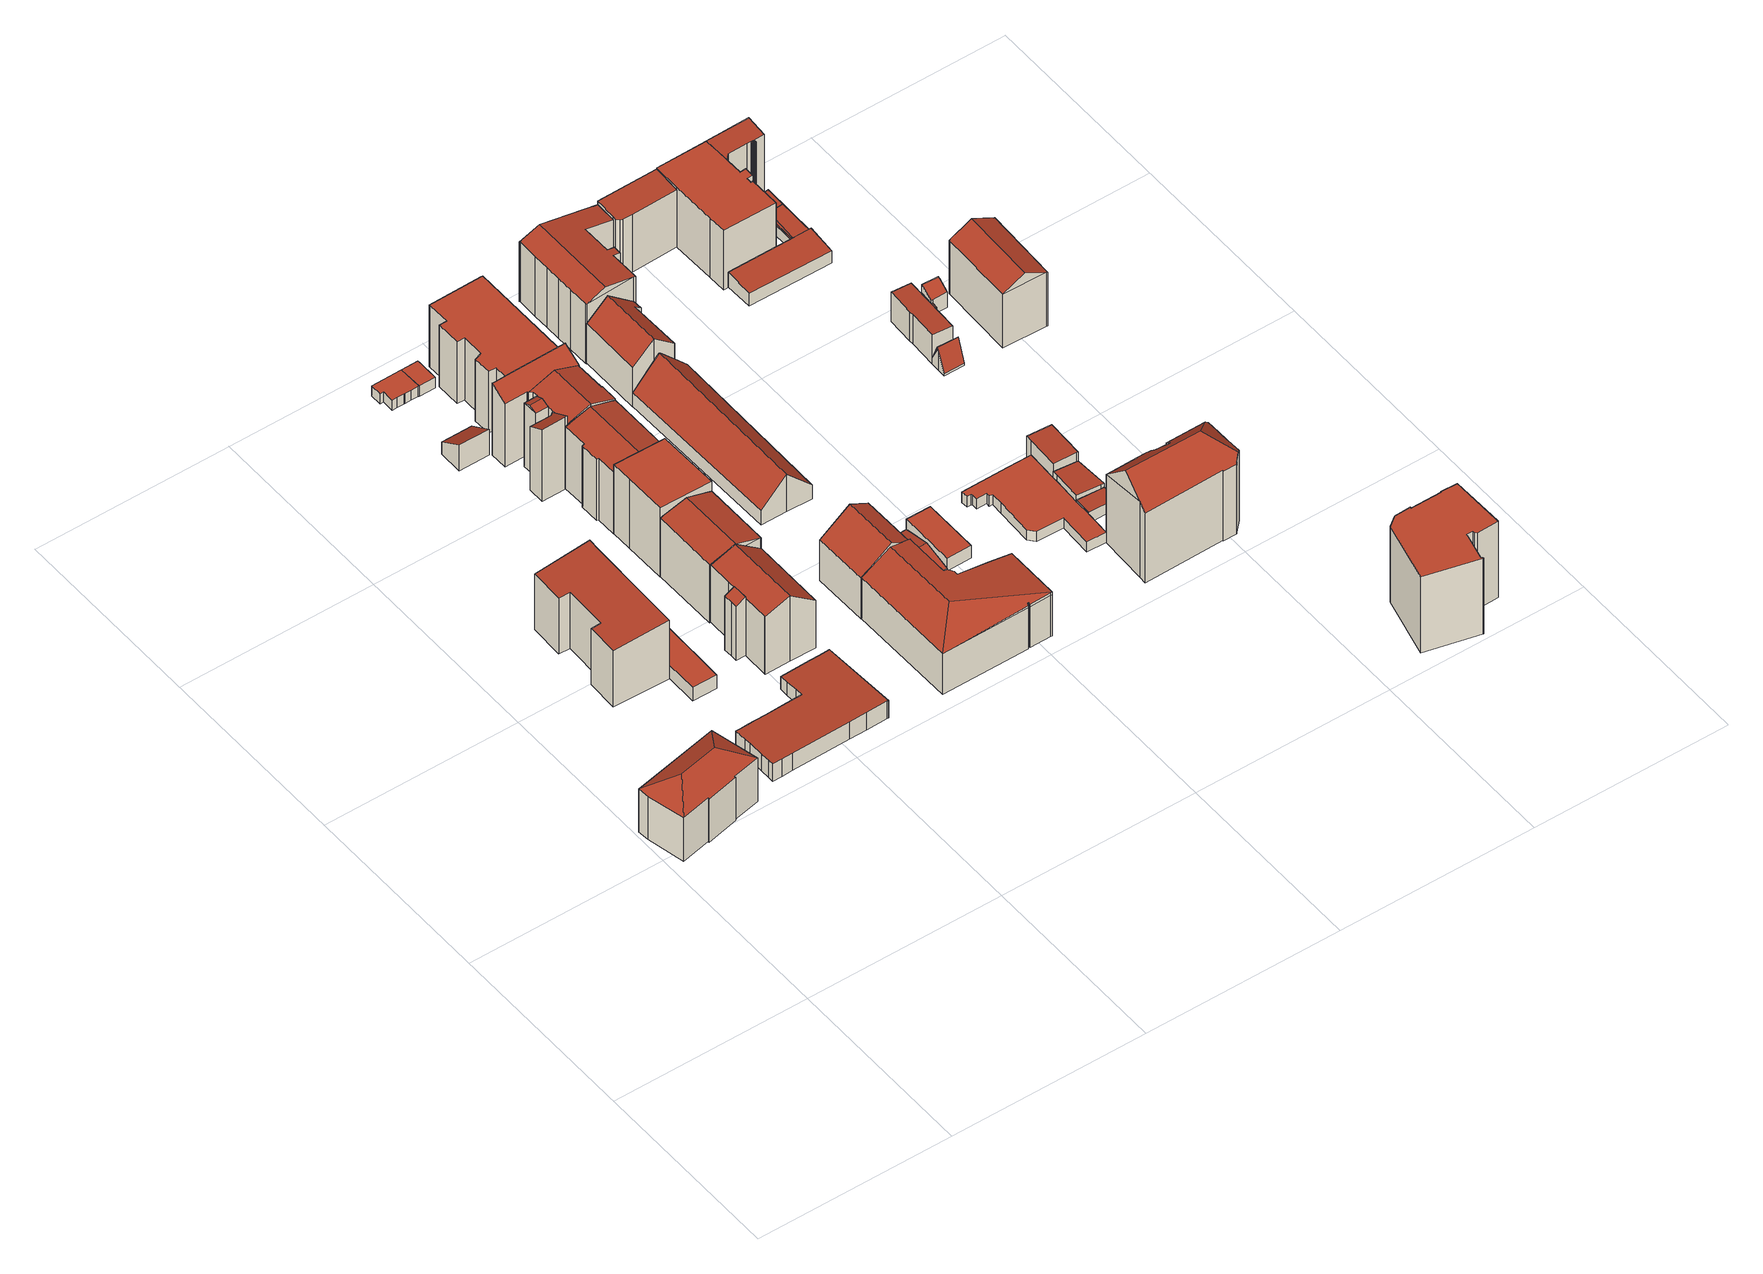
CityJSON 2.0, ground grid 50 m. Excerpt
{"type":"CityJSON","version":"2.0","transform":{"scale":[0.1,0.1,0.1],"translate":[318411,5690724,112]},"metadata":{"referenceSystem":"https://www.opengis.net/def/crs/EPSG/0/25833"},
"CityObjects":{
"building1":{"type":"Building","attributes":{"Dachtyp_tdc":"tdcHipRoof","Gemeindeschluessel":14713000,"Dachneigung":30.57,"QualitaetDacherkennung":66,"Geometrietyp2DReferenz":"3000","function":"31001_9998","roofType":"3200","measuredHeight":16.48},"geometry":[{"type":"MultiSurface","lod":"2","boundaries":[[[0,1,2,3]],[[1,4,5,2]],[[4,6,7,5]],[[6,8,9,7]],[[8,10,11,9]],[[10,12,13,11]],[[12,14,15,13]],[[14,16,17,15]],[[16,0,3,17]],[[12,10,18]],[[8,6,4,19]],[[10,8,19,18]],[[4,1,0,16,14,12,18,19]],[[3,2,5,7,9,11,13,15,17]]],"semantics":{"surfaces":[{"type":"WallSurface"},{"type":"RoofSurface"},{"type":"GroundSurface"}],"values":[0,0,0,0,0,0,0,0,0,1,1,1,1,2]}}]},
"building2":{"type":"Building","attributes":{"Dachtyp_tdc":"tdcPolyFlatRoof","Gemeindeschluessel":14713000,"Dachneigung":3.86,"QualitaetDacherkennung":87,"Geometrietyp2DReferenz":"3000","function":"31001_9998","roofType":"2100","measuredHeight":17.3},"geometry":[{"type":"MultiSurface","lod":"2","boundaries":[[[20,21,22,23]],[[21,24,25,22]],[[24,26,27,25]],[[26,28,29,27]],[[28,30,31,29]],[[30,32,33,31]],[[32,34,35,33]],[[34,36,37,35]],[[36,38,39,37]],[[38,20,23,39]],[[38,36,34,32,30,28,26,24,21,20]],[[23,22,25,27,29,31,33,35,37,39]]],"semantics":{"surfaces":[{"type":"WallSurface"},{"type":"RoofSurface"},{"type":"GroundSurface"}],"values":[0,0,0,0,0,0,0,0,0,0,1,2]}}]},
"building3":{"type":"Building","attributes":{"Dachtyp_tdc":"tdcPolyFlatRoof","Gemeindeschluessel":14713000,"Dachneigung":0,"QualitaetDacherkennung":87,"Geometrietyp2DReferenz":"3000","function":"31001_9998","roofType":"1000","measuredHeight":3.88},"geometry":[{"type":"MultiSurface","lod":"2","boundaries":[[[40,41,42,43]],[[41,44,45,42]],[[44,46,47,45]],[[46,48,49,47]],[[48,40,43,49]],[[48,46,44,41,40]],[[43,42,45,47,49]]],"semantics":{"surfaces":[{"type":"WallSurface"},{"type":"RoofSurface"},{"type":"GroundSurface"}],"values":[0,0,0,0,0,1,2]}}]},
"building4":{"type":"Building","attributes":{"Dachtyp_tdc":"tdcPolyFlatRoof","Gemeindeschluessel":14713000,"Dachneigung":3.91,"QualitaetDacherkennung":85,"Geometrietyp2DReferenz":"3000","function":"31001_9998","roofType":"2100","measuredHeight":5.05},"geometry":[{"type":"MultiSurface","lod":"2","boundaries":[[[50,51,52,53]],[[51,54,55,52]],[[54,56,57,55]],[[56,58,59,57]],[[58,60,61,59]],[[60,62,63,61]],[[62,64,65,63]],[[64,66,67,65]],[[66,68,69,67]],[[68,70,71,69]],[[70,72,73,71]],[[72,74,75,73]],[[74,76,77,75]],[[76,78,79,77]],[[78,80,81,79]],[[80,82,83,81]],[[82,84,85,83]],[[84,86,87,85]],[[86,88,89,87]],[[88,90,91,89]],[[90,92,93,91]],[[92,94,95,93]],[[94,96,97,95]],[[96,98,99,97]],[[98,50,53,99]],[[98,96,94,92,90,88,86,84,82,80,78,76,74,72,70,68,66,64,62,60,58,56,54,51,50]],[[53,52,55,57,59,61,63,65,67,69,71,73,75,77,79,81,83,85,87,89,91,93,95,97,99]]],"semantics":{"surfaces":[{"type":"WallSurface"},{"type":"RoofSurface"},{"type":"GroundSurface"}],"values":[0,0,0,0,0,0,0,0,0,0,0,0,0,0,0,0,0,0,0,0,0,0,0,0,0,1,2]}}]},
"building5":{"type":"Building","attributes":{"Dachtyp_tdc":"tdcPolyFlatRoof","Gemeindeschluessel":14713000,"Dachneigung":0,"QualitaetDacherkennung":73,"Geometrietyp2DReferenz":"3000","function":"31001_9998","roofType":"1000","measuredHeight":4.08},"geometry":[{"type":"MultiSurface","lod":"2","boundaries":[[[100,46,101,102]],[[46,44,103,101]],[[44,104,105,103]],[[104,100,102,105]],[[104,44,46,100]],[[102,101,103,105]]],"semantics":{"surfaces":[{"type":"WallSurface"},{"type":"RoofSurface"},{"type":"GroundSurface"}],"values":[0,0,0,0,1,2]}}]},
"building6":{"type":"Building","attributes":{"Gemeindeschluessel":14713000,"Geometrietyp2DReferenz":"3000","function":"31001_9998","roofType":"9999"},"children":["building6-1","building6-2"]},
"building6-1":{"type":"BuildingPart","attributes":{"Dachtyp_tdc":"tdcPolyFlatRoof","Dachneigung":29.24,"QualitaetDacherkennung":42,"Geometrietyp2DReferenz":"3000","roofType":"2100","measuredHeight":17.16},"parents":["building6"],"geometry":[{"type":"MultiSurface","lod":"2","boundaries":[[[106,107,108,109,110]],[[107,111,112,108]],[[111,113,114,112]],[[113,115,116,117,114]],[[113,111,107,106,115]],[[117,109,108,112,114]],[[106,110,116,115]],[[110,109,117,116]]],"semantics":{"surfaces":[{"type":"WallSurface"},{"type":"RoofSurface"},{"type":"GroundSurface"},{"type":"ClosureSurface"}],"values":[0,0,0,0,1,2,0,3]}}]},
"building6-2":{"type":"BuildingPart","attributes":{"Dachtyp_tdc":"tdcGableRoof","Dachneigung":38.29,"QualitaetDacherkennung":56,"Geometrietyp2DReferenz":"3000","roofType":"3100","measuredHeight":19.12},"parents":["building6"],"geometry":[{"type":"MultiSurface","lod":"2","boundaries":[[[116,118,119,117]],[[118,120,121,119]],[[120,122,123,121]],[[122,124,125,123]],[[124,126,127,125]],[[126,128,129,127]],[[128,130,131,129]],[[130,132,133,131]],[[132,134,135,133]],[[134,136,137,135]],[[136,110,109,137]],[[132,130,128,126,124]],[[124,122,120,118,116,110,136,134,132]],[[109,117,119,121,123,125,127,129,131,133,135,137]],[[116,117,109,110]]],"semantics":{"surfaces":[{"type":"WallSurface"},{"type":"RoofSurface"},{"type":"GroundSurface"},{"type":"ClosureSurface"}],"values":[0,0,0,0,0,0,0,0,0,0,0,1,1,2,3]}}]},
"building7":{"type":"Building","attributes":{"Dachtyp_tdc":"tdcFreeFormRoof","Gemeindeschluessel":14713000,"Dachneigung":16.28,"QualitaetDacherkennung":83,"Geometrietyp2DReferenz":"3000","function":"31001_9998","roofType":"5000","measuredHeight":19.11},"geometry":[{"type":"MultiSurface","lod":"2","boundaries":[[[138,139,140,141]],[[139,142,143,140]],[[142,144,145,143]],[[144,146,147,145]],[[146,148,149,147]],[[148,150,151,149]],[[150,138,141,151]],[[144,142,139,152,153]],[[146,153,152,138,150,148]],[[139,138,152]],[[146,144,153]],[[141,140,143,145,147,149,151]]],"semantics":{"surfaces":[{"type":"WallSurface"},{"type":"RoofSurface"},{"type":"GroundSurface"}],"values":[0,0,0,0,0,0,0,1,1,0,0,2]}}]},
"building8":{"type":"Building","attributes":{"Dachtyp_tdc":"tdcPolyFlatRoof","Gemeindeschluessel":14713000,"Dachneigung":33.42,"QualitaetDacherkennung":50,"Geometrietyp2DReferenz":"3000","function":"31001_9998","roofType":"2100","measuredHeight":7.62},"geometry":[{"type":"MultiSurface","lod":"2","boundaries":[[[154,155,156,157]],[[155,158,159,156]],[[158,160,161,159]],[[160,154,157,161]],[[160,158,155,154]],[[157,156,159,161]]],"semantics":{"surfaces":[{"type":"WallSurface"},{"type":"RoofSurface"},{"type":"GroundSurface"}],"values":[0,0,0,0,1,2]}}]},
"building9":{"type":"Building","attributes":{"Dachtyp_tdc":"tdcPolyFlatRoof","Gemeindeschluessel":14713000,"Dachneigung":0,"QualitaetDacherkennung":60,"Geometrietyp2DReferenz":"3000","function":"31001_9998","roofType":"1000","measuredHeight":20.15},"geometry":[{"type":"MultiSurface","lod":"2","boundaries":[[[162,163,164,165]],[[163,166,167,164]],[[166,168,169,167]],[[168,170,171,169]],[[170,162,165,171]],[[170,168,166,163,162]],[[165,164,167,169,171]]],"semantics":{"surfaces":[{"type":"WallSurface"},{"type":"RoofSurface"},{"type":"GroundSurface"}],"values":[0,0,0,0,0,1,2]}}]},
"building10":{"type":"Building","attributes":{"Gemeindeschluessel":14713000,"Dachorientierung":0,"MittlereTraufHoehe":116.24,"ObjektHoehe":2.95,"BodenHoehe":113.28,"Geometrietyp2DReferenz":"3000","BezugspunktDach":"2000","AbsoluteHoehe":116.24,"Dachflaeche":43.13,"function":"31001_9998","measuredHeight":2.95,"storeysAboveGround":1},"geometry":[{"type":"MultiSurface","lod":"2","boundaries":[[[172,173,174,175,176,177,178,179,180,181,182]],[[178,177,183,184]],[[177,176,185,183]],[[176,175,186,185]],[[175,174,187,186]],[[174,173,188,187]],[[173,172,189,188]],[[172,182,190,189]],[[182,181,191,190]],[[181,180,192,191]],[[180,179,193,192]],[[179,178,184,193]],[[190,191,192,193,184,183,185,186,187,188,189]]],"semantics":{"surfaces":[{"type":"RoofSurface"},{"type":"WallSurface"},{"type":"GroundSurface"}],"values":[0,1,1,1,1,1,1,1,1,1,1,1,2]}}]},
"building11":{"type":"Building","attributes":{"Dachtyp_tdc":"tdcFreeFormRoof","Gemeindeschluessel":14713000,"Dachneigung":16.71,"QualitaetDacherkennung":84,"Geometrietyp2DReferenz":"3000","function":"31001_9998","roofType":"5000","measuredHeight":20},"geometry":[{"type":"MultiSurface","lod":"2","boundaries":[[[194,195,196,197]],[[195,198,199,196]],[[198,200,201,199]],[[200,202,203,201]],[[202,204,205,203]],[[204,206,207,205]],[[206,208,209,207]],[[208,194,197,209]],[[210,202,200,211]],[[195,194,208,206,204,210,211,198]],[[200,198,211]],[[204,202,210]],[[197,196,199,201,203,205,207,209]]],"semantics":{"surfaces":[{"type":"WallSurface"},{"type":"RoofSurface"},{"type":"GroundSurface"}],"values":[0,0,0,0,0,0,0,0,1,1,0,0,2]}}]},
"building12":{"type":"Building","attributes":{"Gemeindeschluessel":14713000,"Geometrietyp2DReferenz":"3000","function":"31001_9998","roofType":"9999"},"children":["building12-1","building12-2","building12-3","building12-4"]},
"building12-1":{"type":"BuildingPart","attributes":{"Dachtyp_tdc":"tdcPolyFlatRoof","Dachneigung":30.08,"QualitaetDacherkennung":52,"Geometrietyp2DReferenz":"3000","roofType":"2100","measuredHeight":21.07},"parents":["building12"],"geometry":[{"type":"MultiSurface","lod":"2","boundaries":[[[212,213,214,215]],[[216,217,218,219,220]],[[217,221,222,218]],[[221,223,224,222]],[[223,225,226,224]],[[225,227,228,226]],[[227,229,230,228]],[[229,212,215,230]],[[229,227,225,223,221,217,216,231,232,213,212]],[[215,214,233,219,218,222,224,226,228,230]],[[220,231,216]],[[219,233,232,231,220]],[[233,214,213,232]]],"semantics":{"surfaces":[{"type":"WallSurface"},{"type":"RoofSurface"},{"type":"GroundSurface"},{"type":"ClosureSurface"}],"values":[0,0,0,0,0,0,0,0,1,2,0,3,3]}}]},
"building12-2":{"type":"BuildingPart","attributes":{"Dachtyp_tdc":"tdcPolyFlatRoof","Dachneigung":30.74,"QualitaetDacherkennung":83,"Geometrietyp2DReferenz":"3000","roofType":"2100","measuredHeight":21.11},"parents":["building12"],"geometry":[{"type":"MultiSurface","lod":"2","boundaries":[[[234,235,236]],[[234,237,238,235]],[[237,239,240,238]],[[239,241,242,240]],[[241,243,244,242]],[[245,246,243,241,239,237,234]],[[235,238,240,242,244,247]],[[248,246,245]],[[247,244,243,246,248]],[[236,248,245,234]],[[236,235,247,248]]],"semantics":{"surfaces":[{"type":"WallSurface"},{"type":"RoofSurface"},{"type":"GroundSurface"},{"type":"ClosureSurface"}],"values":[0,0,0,0,0,1,2,0,3,0,3]}}]},
"building12-3":{"type":"BuildingPart","attributes":{"Dachtyp_tdc":"tdcGableRoof","Dachneigung":20.6,"QualitaetDacherkennung":91,"Geometrietyp2DReferenz":"3000","roofType":"3100","measuredHeight":19.22},"parents":["building12"],"geometry":[{"type":"MultiSurface","lod":"2","boundaries":[[[249,250,251,252]],[[250,253,254,251]],[[253,255,256,254]],[[253,250,257]],[[249,255,258]],[[250,249,258,257]],[[255,253,257,258]],[[252,251,254,256]],[[249,252,256,255]]],"semantics":{"surfaces":[{"type":"WallSurface"},{"type":"RoofSurface"},{"type":"GroundSurface"},{"type":"ClosureSurface"}],"values":[0,0,0,0,0,1,1,2,3]}}]},
"building12-4":{"type":"BuildingPart","attributes":{"Dachtyp_tdc":"tdcGableRoof","Dachneigung":20.61,"QualitaetDacherkennung":89,"Geometrietyp2DReferenz":"3000","roofType":"3100","measuredHeight":20.84},"parents":["building12"],"geometry":[{"type":"MultiSurface","lod":"2","boundaries":[[[259,260,261,244,243]],[[260,262,249,252,261]],[[263,264,265,256,255]],[[264,266,267,265]],[[266,220,219,267]],[[268,269,270,214,213]],[[269,271,272,270]],[[271,273,274,272]],[[273,275,276,274]],[[275,273,271,269,268,277]],[[277,231,220,266,264,263,262,260,259,246,248,278,236,278,248,275]],[[279,247,244,261,252,256,265,267,219,233,214,270,272,274,276,247,279,235]],[[247,279,278,248]],[[279,235,236,278]],[[243,246,259]],[[244,247,248,246,243]],[[255,249,262,263]],[[255,256,252,249]],[[232,231,277]],[[233,219,220,231,232]],[[268,213,232,277]],[[233,232,213,214]],[[248,247,276,275]]],"semantics":{"surfaces":[{"type":"WallSurface"},{"type":"RoofSurface"},{"type":"GroundSurface"},{"type":"ClosureSurface"}],"values":[0,0,0,0,0,0,0,0,0,1,1,2,3,3,0,3,0,3,0,3,0,3,0]}}]},
"building13":{"type":"Building","attributes":{"Gemeindeschluessel":14713000,"Dachorientierung":0,"MittlereTraufHoehe":116.24,"ObjektHoehe":3.05,"BodenHoehe":113.19,"Geometrietyp2DReferenz":"3000","BezugspunktDach":"2000","AbsoluteHoehe":116.24,"Dachflaeche":25.25,"function":"31001_9998","measuredHeight":3.05,"storeysAboveGround":1},"geometry":[{"type":"MultiSurface","lod":"2","boundaries":[[[280,281,282,179,178]],[[178,179,283,284]],[[179,282,285,283]],[[282,281,286,285]],[[280,178,284,287]],[[281,280,287,286]],[[284,283,285,286,287]]],"semantics":{"surfaces":[{"type":"RoofSurface"},{"type":"WallSurface"},{"type":"GroundSurface"}],"values":[0,1,1,1,1,1,2]}}]},
"building14":{"type":"Building","attributes":{"Dachtyp_tdc":"tdcGableRoof","Gemeindeschluessel":14713000,"Dachneigung":37,"QualitaetDacherkennung":68,"Geometrietyp2DReferenz":"3000","function":"31001_9998","roofType":"3100","measuredHeight":17.72},"geometry":[{"type":"MultiSurface","lod":"2","boundaries":[[[288,289,290,291]],[[289,292,293,290]],[[292,294,295,293]],[[294,288,291,295]],[[292,289,296]],[[288,294,297]],[[289,288,297,296]],[[294,292,296,297]],[[291,290,293,295]]],"semantics":{"surfaces":[{"type":"WallSurface"},{"type":"RoofSurface"},{"type":"GroundSurface"}],"values":[0,0,0,0,0,0,1,1,2]}}]},
"building15":{"type":"Building","attributes":{"Dachtyp_tdc":"tdcPolyFlatRoof","Gemeindeschluessel":14713000,"Dachneigung":0,"QualitaetDacherkennung":54,"Geometrietyp2DReferenz":"3000","function":"31001_9998","roofType":"1000","measuredHeight":18.17},"geometry":[{"type":"MultiSurface","lod":"2","boundaries":[[[298,299,300,301]],[[299,302,303,300]],[[302,304,305,303]],[[304,306,307,305]],[[306,308,309,307]],[[308,310,311,309]],[[310,312,313,311]],[[312,314,315,313]],[[314,316,317,315]],[[316,318,319,317]],[[318,320,321,319]],[[320,322,323,321]],[[322,324,325,323]],[[324,298,301,325]],[[324,322,320,318,316,314,312,310,308,306,304,302,299,298]],[[301,300,303,305,307,309,311,313,315,317,319,321,323,325]]],"semantics":{"surfaces":[{"type":"WallSurface"},{"type":"RoofSurface"},{"type":"GroundSurface"}],"values":[0,0,0,0,0,0,0,0,0,0,0,0,0,0,1,2]}}]},
"building16":{"type":"Building","attributes":{"Dachtyp_tdc":"tdcFreeFormRoof","Gemeindeschluessel":14713000,"Dachneigung":10.06,"QualitaetDacherkennung":38,"Geometrietyp2DReferenz":"3000","function":"31001_9998","roofType":"5000","measuredHeight":16.58},"geometry":[{"type":"MultiSurface","lod":"2","boundaries":[[[326,327,328,329]],[[327,330,331,328]],[[330,332,333,331]],[[332,334,335,333]],[[334,336,337,335]],[[336,338,339,337]],[[338,340,341,339]],[[340,342,343,341]],[[342,344,345,343]],[[344,346,347,345]],[[346,348,349,347]],[[348,350,351,349]],[[352,353,354,355,356,357,344,358,359]],[[360,361,362,363,364,365,366,367,368,369,370,357,356]],[[370,346,344,357]],[[327,360,356,330]],[[330,356,355,332]],[[348,369,368,350]],[[346,370,369,348]],[[350,368,367,371]],[[371,367,366,372]],[[372,366,365,373]],[[373,365,364,374]],[[374,364,363,375]],[[375,363,362,376]],[[376,362,361,326]],[[326,361,360,327]],[[338,352,359,340]],[[340,359,358,342]],[[342,358,344]],[[332,355,354,334]],[[334,354,353,336]],[[336,353,352,338]],[[351,377,378,379,380,381,382,329,328,331,333,335,337,339,341,343,345,347,349]],[[350,371,377,351]],[[371,372,378,377]],[[372,373,379,378]],[[373,374,380,379]],[[374,375,381,380]],[[375,376,382,381]],[[376,326,329,382]]],"semantics":{"surfaces":[{"type":"WallSurface"},{"type":"RoofSurface"},{"type":"GroundSurface"}],"values":[0,0,0,0,0,0,0,0,0,0,0,0,1,1,1,0,0,0,0,0,0,0,0,0,0,0,0,0,0,0,0,0,0,2,0,0,0,0,0,0,0]}}]},
"building17":{"type":"Building","attributes":{"Gemeindeschluessel":14713000,"Dachneigung":75.95,"Dachorientierung":89.33,"MittlereTraufHoehe":115.08,"QualitaetDacherkennung":14,"ObjektHoehe":2.77,"BodenHoehe":113.82,"Geometrietyp2DReferenz":"3000","AbsoluteHoehe":116.59,"Dachflaeche":146.73,"function":"31001_9998","roofType":"5000","measuredHeight":2.77,"storeysAboveGround":1},"geometry":[{"type":"MultiSurface","lod":"2","boundaries":[[[383,384,385,386]],[[384,387,388,385]],[[387,389,390,388]],[[389,391,392,390]],[[391,393,394,392]],[[393,395,349,394]],[[395,383,386,349]],[[396,391,389,387,384]],[[396,384,383,395]],[[396,395,393,391]],[[386,385,388,390,392,394,349]]],"semantics":{"surfaces":[{"type":"WallSurface"},{"type":"RoofSurface"},{"type":"GroundSurface"}],"values":[0,0,0,0,0,0,0,1,1,1,2]}}]},
"building18":{"type":"Building","attributes":{"Dachtyp_tdc":"tdcFreeFormRoof","Gemeindeschluessel":14713000,"Dachneigung":47.11,"QualitaetDacherkennung":4,"Geometrietyp2DReferenz":"3000","function":"31001_9998","roofType":"5000","measuredHeight":11.48},"geometry":[{"type":"MultiSurface","lod":"2","boundaries":[[[397,398,399,400]],[[398,401,402,399]],[[401,403,404,402]],[[403,405,406,404]],[[405,407,408,406]],[[407,409,410,408]],[[409,397,400,410]],[[405,403,401,398]],[[398,397,409,407,405]],[[400,399,402,404,406,408,410]]],"semantics":{"surfaces":[{"type":"WallSurface"},{"type":"RoofSurface"},{"type":"GroundSurface"}],"values":[0,0,0,0,0,0,0,1,1,2]}}]},
"building19":{"type":"Building","attributes":{"Dachtyp_tdc":"tdcPolyFlatRoof","Gemeindeschluessel":14713000,"Dachneigung":0,"QualitaetDacherkennung":87,"Geometrietyp2DReferenz":"3000","function":"31001_9998","roofType":"1000","measuredHeight":3.7},"geometry":[{"type":"MultiSurface","lod":"2","boundaries":[[[411,412,413,414]],[[412,415,416,413]],[[415,417,418,416]],[[417,411,414,418]],[[417,415,412,411]],[[414,413,416,418]]],"semantics":{"surfaces":[{"type":"WallSurface"},{"type":"RoofSurface"},{"type":"GroundSurface"}],"values":[0,0,0,0,1,2]}}]},
"building20":{"type":"Building","attributes":{"Dachtyp_tdc":"tdcGableRoof","Gemeindeschluessel":14713000,"Dachneigung":42.62,"QualitaetDacherkennung":55,"Geometrietyp2DReferenz":"3000","function":"31001_9998","roofType":"3100","measuredHeight":16.63},"geometry":[{"type":"MultiSurface","lod":"2","boundaries":[[[419,420,421,422]],[[420,423,424,421]],[[423,425,426,424]],[[425,427,428,426]],[[427,429,430,428]],[[429,431,432,430]],[[431,433,434,432]],[[433,435,436,434]],[[435,419,422,436]],[[431,429,427,425,423,420,419]],[[419,435,433,431]],[[422,421,424,426,428,430,432,434,436]]],"semantics":{"surfaces":[{"type":"WallSurface"},{"type":"RoofSurface"},{"type":"GroundSurface"}],"values":[0,0,0,0,0,0,0,0,0,1,1,2]}}]},
"building21":{"type":"Building","attributes":{"Dachtyp_tdc":"tdcFreeFormRoof","Gemeindeschluessel":14713000,"Dachneigung":11.93,"QualitaetDacherkennung":32,"Geometrietyp2DReferenz":"3000","function":"31001_9998","roofType":"5000","measuredHeight":19.48},"geometry":[{"type":"MultiSurface","lod":"2","boundaries":[[[437,438,439,440]],[[438,441,442,439]],[[441,443,444,442]],[[443,445,446,444]],[[445,447,448,446]],[[447,449,450,448]],[[449,451,452,450]],[[451,453,454,452]],[[453,455,456,454]],[[455,457,458,456]],[[457,459,460,458]],[[459,461,462,460]],[[461,463,464,462]],[[463,465,466,464]],[[465,467,468,466]],[[467,469,470,468]],[[469,437,440,470]],[[457,455,453,471,472,469,467,465,463,461,459]],[[445,443,441,438,437,472,471,451,449,447]],[[437,469,472]],[[453,451,471]],[[440,439,442,444,446,448,450,452,454,456,458,460,462,464,466,468,470]]],"semantics":{"surfaces":[{"type":"WallSurface"},{"type":"RoofSurface"},{"type":"GroundSurface"}],"values":[0,0,0,0,0,0,0,0,0,0,0,0,0,0,0,0,0,1,1,0,0,2]}}]},
"building22":{"type":"Building","attributes":{"Dachtyp_tdc":"tdcPolyFlatRoof","Gemeindeschluessel":14713000,"Dachneigung":0,"QualitaetDacherkennung":0,"Geometrietyp2DReferenz":"3000","BezugspunktDach":"2000","function":"31001_9998","measuredHeight":3},"geometry":[{"type":"MultiSurface","lod":"2","boundaries":[[[473,474,475,476,477,478,479,480,481,482,483,484,485,486,487,488,489,490,491,492,493]],[[493,492,494,495]],[[492,491,496,494]],[[491,490,497,496]],[[490,489,498,497]],[[489,488,499,498]],[[488,487,500,499]],[[487,486,501,500]],[[486,485,502,501]],[[485,484,503,502]],[[484,483,504,503]],[[483,482,505,504]],[[482,481,506,505]],[[481,480,507,506]],[[480,479,508,507]],[[479,478,509,508]],[[478,477,510,509]],[[477,476,511,510]],[[476,475,512,511]],[[475,474,513,512]],[[474,473,514,513]],[[473,493,495,514]],[[495,494,496,497,498,499,500,501,502,503,504,505,506,507,508,509,510,511,512,513,514]]],"semantics":{"surfaces":[{"type":"RoofSurface"},{"type":"WallSurface"},{"type":"GroundSurface"}],"values":[0,1,1,1,1,1,1,1,1,1,1,1,1,1,1,1,1,1,1,1,1,1,2]}}]},
"building23":{"type":"Building","attributes":{"Dachtyp_tdc":"tdcPolyFlatRoof","Gemeindeschluessel":14713000,"Dachneigung":4.41,"QualitaetDacherkennung":81,"Geometrietyp2DReferenz":"3000","function":"31001_9998","roofType":"2100","measuredHeight":3.33},"geometry":[{"type":"MultiSurface","lod":"2","boundaries":[[[515,516,517,518]],[[516,519,520,517]],[[519,521,522,520]],[[521,523,524,522]],[[523,515,518,524]],[[523,521,519,516,515]],[[518,517,520,522,524]]],"semantics":{"surfaces":[{"type":"WallSurface"},{"type":"RoofSurface"},{"type":"GroundSurface"}],"values":[0,0,0,0,0,1,2]}}]},
"building24":{"type":"Building","attributes":{"Dachtyp_tdc":"tdcPolyFlatRoof","Gemeindeschluessel":14713000,"Dachneigung":5.83,"QualitaetDacherkennung":80,"Geometrietyp2DReferenz":"3000","function":"31001_9998","roofType":"2100","measuredHeight":4.62},"geometry":[{"type":"MultiSurface","lod":"2","boundaries":[[[525,526,517,520]],[[526,527,528,517]],[[527,529,530,528]],[[529,531,532,530]],[[531,533,534,532]],[[533,535,522,534]],[[535,525,520,522]],[[535,533,531,529,527,526,525]],[[520,517,528,530,532,534,522]]],"semantics":{"surfaces":[{"type":"WallSurface"},{"type":"RoofSurface"},{"type":"GroundSurface"}],"values":[0,0,0,0,0,0,0,1,2]}}]},
"building25":{"type":"Building","attributes":{"Dachtyp_tdc":"tdcFreeFormRoof","Gemeindeschluessel":14713000,"Dachneigung":43.46,"QualitaetDacherkennung":48,"Geometrietyp2DReferenz":"3000","function":"31001_9998","roofType":"5000","measuredHeight":27.11},"geometry":[{"type":"MultiSurface","lod":"2","boundaries":[[[536,537,538,539]],[[537,540,509,538]],[[540,541,542,509]],[[541,543,544,542]],[[543,545,546,544]],[[545,547,548,546]],[[547,549,550,548]],[[549,551,552,550]],[[551,553,554,552]],[[553,555,556,554]],[[555,557,558,556]],[[557,559,560,558]],[[559,561,562,560]],[[561,563,564,562]],[[563,565,566,564]],[[565,567,568,566]],[[567,569,570,568]],[[569,571,572,570]],[[571,573,574,572]],[[573,575,576,574]],[[575,577,578,576]],[[577,579,580,578]],[[579,581,582,580]],[[581,583,584,582]],[[583,585,586,584]],[[585,587,588,586]],[[587,536,539,588]],[[579,577,575,573,571,569,567,589,590,591]],[[590,589,565,563,561,559,557,555,553,551,549,547,545,543,541,540,592]],[[585,583,581,591,590,592,537,536,587]],[[540,537,592]],[[567,565,589]],[[581,579,591]],[[539,538,509,542,544,546,548,550,552,554,556,558,560,562,564,566,568,570,572,574,576,578,580,582,584,586,588]]],"semantics":{"surfaces":[{"type":"WallSurface"},{"type":"RoofSurface"},{"type":"GroundSurface"}],"values":[0,0,0,0,0,0,0,0,0,0,0,0,0,0,0,0,0,0,0,0,0,0,0,0,0,0,0,1,1,1,0,0,0,2]}}]},
"building26":{"type":"Building","attributes":{"Dachtyp_tdc":"tdcPolyFlatRoof","Gemeindeschluessel":14713000,"Dachneigung":3.18,"QualitaetDacherkennung":77,"Geometrietyp2DReferenz":"3000","function":"31001_9998","roofType":"2100","measuredHeight":17.21},"geometry":[{"type":"MultiSurface","lod":"2","boundaries":[[[593,594,595,596]],[[594,597,598,595]],[[597,599,600,598]],[[599,601,602,600]],[[601,603,604,602]],[[603,605,606,604]],[[605,607,608,606]],[[607,593,596,608]],[[607,605,603,601,599,597,594,593]],[[596,595,598,600,602,604,606,608]]],"semantics":{"surfaces":[{"type":"WallSurface"},{"type":"RoofSurface"},{"type":"GroundSurface"}],"values":[0,0,0,0,0,0,0,0,1,2]}}]},
"building27":{"type":"Building","attributes":{"Gemeindeschluessel":14713000,"Dachtyp_tdc":"tdcPolyFlatRoof","Dachneigung":2.77,"QualitaetDacherkennung":79,"Geometrietyp2DReferenz":"3000","function":"31001_9998","roofType":"2100","measuredHeight":6.9},"geometry":[{"type":"MultiSurface","lod":"2","boundaries":[[[609,610,611,530]],[[610,612,613,611]],[[612,614,615,613]],[[614,616,534,615]],[[616,617,532,534]],[[617,609,530,532]],[[617,616,614,612,610,609]],[[530,611,613,615,534,532]]],"semantics":{"surfaces":[{"type":"WallSurface"},{"type":"RoofSurface"},{"type":"GroundSurface"}],"values":[0,0,0,0,0,0,1,2]}}]},
"building28":{"type":"Building","attributes":{"Dachtyp_tdc":"tdcPolyFlatRoof","Gemeindeschluessel":14713000,"Dachneigung":0,"QualitaetDacherkennung":0,"Geometrietyp2DReferenz":"3000","BezugspunktDach":"2000","function":"31001_9998","measuredHeight":3},"geometry":[{"type":"MultiSurface","lod":"2","boundaries":[[[618,619,620,621,622,623,624,625,626,627,628]],[[628,627,629,630]],[[627,626,631,629]],[[626,625,632,631]],[[625,624,633,632]],[[624,623,634,633]],[[623,622,635,634]],[[622,621,636,635]],[[621,620,637,636]],[[620,619,638,637]],[[619,618,639,638]],[[618,628,630,639]],[[630,629,631,632,633,634,635,636,637,638,639]]],"semantics":{"surfaces":[{"type":"RoofSurface"},{"type":"WallSurface"},{"type":"GroundSurface"}],"values":[0,1,1,1,1,1,1,1,1,1,1,1,2]}}]},
"building29":{"type":"Building","attributes":{"Dachtyp_tdc":"tdcFreeFormRoof","Gemeindeschluessel":14713000,"Dachneigung":69.79,"QualitaetDacherkennung":13,"Geometrietyp2DReferenz":"3000","function":"31001_9998","roofType":"5000","measuredHeight":6.58},"geometry":[{"type":"MultiSurface","lod":"2","boundaries":[[[640,641,642,643]],[[641,644,645,642]],[[644,646,647,645]],[[646,648,649,647]],[[648,640,643,649]],[[650,644,641,651]],[[646,650,651,640,648]],[[641,640,651]],[[646,644,650]],[[643,642,645,647,649]]],"semantics":{"surfaces":[{"type":"WallSurface"},{"type":"RoofSurface"},{"type":"GroundSurface"}],"values":[0,0,0,0,0,1,1,0,0,2]}}]},
"building30":{"type":"Building","attributes":{"Gemeindeschluessel":14713000,"Dachneigung":83.63,"Dachorientierung":0,"MittlereTraufHoehe":117.2,"QualitaetDacherkennung":100,"ObjektHoehe":4.31,"BodenHoehe":113.15,"Geometrietyp2DReferenz":"3000","AbsoluteHoehe":117.46,"Dachflaeche":151.06,"function":"31001_9998","roofType":"2100","measuredHeight":4.31,"storeysAboveGround":1},"children":["building30-1","building30-2"],"geometry":[{"type":"MultiSurface","lod":"2","boundaries":[[[652,653,654,655]],[[653,656,657,654]],[[656,658,659,660,657]],[[661,662,663,664,665]],[[662,652,655,663]],[[662,661,658,656,653,652]],[[655,654,657,660,664,663]],[[665,659,658,661]],[[665,664,660,659]]],"semantics":{"surfaces":[{"type":"WallSurface"},{"type":"RoofSurface"},{"type":"GroundSurface"},{"type":"ClosureSurface"}],"values":[0,0,0,0,0,1,2,0,3]}}]},
"building30-1":{"type":"BuildingPart","attributes":{"Dachneigung":83.44,"Dachorientierung":0,"MittlereTraufHoehe":116.33,"QualitaetDacherkennung":78,"BodenHoehe":113.15,"ObjektTeilHoehe":3.48,"Geometrietyp2DReferenz":"3000","AbsoluteHoehe":116.62,"Dachflaeche":63.75,"roofType":"2100","measuredHeight":3.48,"storeysAboveGround":1},"parents":["building30"],"geometry":[{"type":"MultiSurface","lod":"2","boundaries":[[[666,667,668,669,670]],[[667,665,664,668]],[[659,671,672,673,660]],[[659,665,667,666,671]],[[673,669,668,664,660]],[[670,672,671,666]],[[670,669,673,672]],[[659,660,664,665]]],"semantics":{"surfaces":[{"type":"WallSurface"},{"type":"RoofSurface"},{"type":"GroundSurface"},{"type":"ClosureSurface"}],"values":[0,0,0,1,2,0,3,3]}}]},
"building30-2":{"type":"BuildingPart","attributes":{"Dachneigung":90,"Dachorientierung":0,"MittlereTraufHoehe":115.83,"QualitaetDacherkennung":100,"BodenHoehe":113.15,"ObjektTeilHoehe":2.68,"Geometrietyp2DReferenz":"3000","AbsoluteHoehe":115.83,"Dachflaeche":25.14,"roofType":"1000","measuredHeight":2.68,"storeysAboveGround":1},"parents":["building30"],"geometry":[{"type":"MultiSurface","lod":"2","boundaries":[[[674,675,676,677]],[[675,678,679,676]],[[678,670,669,679]],[[672,680,681,673]],[[680,674,677,681]],[[680,672,670,678,675,674]],[[677,676,679,669,673,681]],[[673,669,670,672]]],"semantics":{"surfaces":[{"type":"WallSurface"},{"type":"RoofSurface"},{"type":"GroundSurface"},{"type":"ClosureSurface"}],"values":[0,0,0,0,0,1,2,3]}}]},
"building31":{"type":"Building","attributes":{"Dachtyp_tdc":"tdcPolyFlatRoof","Gemeindeschluessel":14713000,"Dachneigung":4.01,"QualitaetDacherkennung":61,"Geometrietyp2DReferenz":"3000","function":"31001_9998","roofType":"2100","measuredHeight":8.64},"geometry":[{"type":"MultiSurface","lod":"2","boundaries":[[[682,683,684,685]],[[683,686,687,684]],[[686,688,689,687]],[[688,690,691,689]],[[690,692,693,691]],[[692,694,695,693]],[[694,682,685,695]],[[694,692,690,688,686,683,682]],[[685,684,687,689,691,693,695]]],"semantics":{"surfaces":[{"type":"WallSurface"},{"type":"RoofSurface"},{"type":"GroundSurface"}],"values":[0,0,0,0,0,0,0,1,2]}}]},
"building32":{"type":"Building","attributes":{"Dachtyp_tdc":"tdcPolyFlatRoof","Gemeindeschluessel":14713000,"Dachneigung":0,"QualitaetDacherkennung":46,"Geometrietyp2DReferenz":"3000","function":"31001_9998","roofType":"1000","measuredHeight":22.34},"geometry":[{"type":"MultiSurface","lod":"2","boundaries":[[[696,697,698,699]],[[697,700,701,698]],[[700,702,703,701]],[[702,704,705,703]],[[704,706,707,705]],[[706,708,709,707]],[[708,710,711,709]],[[710,712,713,711]],[[712,714,715,713]],[[714,716,717,715]],[[716,718,719,717]],[[718,720,721,719]],[[720,722,723,721]],[[722,724,725,723]],[[724,726,727,725]],[[726,728,729,727]],[[728,730,731,729]],[[730,696,699,731]],[[730,728,726,724,722,720,718,716,714,712,710,708,706,704,702,700,697,696]],[[699,698,701,703,705,707,709,711,713,715,717,719,721,723,725,727,729,731]]],"semantics":{"surfaces":[{"type":"WallSurface"},{"type":"RoofSurface"},{"type":"GroundSurface"}],"values":[0,0,0,0,0,0,0,0,0,0,0,0,0,0,0,0,0,0,1,2]}}]},
"building33":{"type":"Building","attributes":{"Gemeindeschluessel":14713000,"Geometrietyp2DReferenz":"3000","function":"31001_9998","roofType":"9999"},"children":["building33-1","building33-2"]},
"building33-1":{"type":"BuildingPart","attributes":{"Dachtyp_tdc":"tdcPolyFlatRoof","Dachneigung":0,"QualitaetDacherkennung":89,"Geometrietyp2DReferenz":"3000","roofType":"1000","measuredHeight":17.38},"parents":["building33"],"geometry":[{"type":"MultiSurface","lod":"2","boundaries":[[[732,733,734,735,736]],[[733,737,738,734]],[[737,739,740,738]],[[739,741,742,740]],[[741,743,744,742]],[[743,745,746,744]],[[745,747,748,746]],[[747,749,750,748]],[[749,751,752,750]],[[751,753,754,752]],[[753,755,756,754]],[[755,757,758,756]],[[755,753,751,749,747,745,743,741,739,737,733,732,759,757]],[[758,735,734,738,740,742,744,746,748,750,752,754,756]],[[736,759,732]],[[735,758,757,759,736]]],"semantics":{"surfaces":[{"type":"WallSurface"},{"type":"RoofSurface"},{"type":"GroundSurface"},{"type":"ClosureSurface"}],"values":[0,0,0,0,0,0,0,0,0,0,0,0,1,2,0,3]}}]},
"building33-2":{"type":"BuildingPart","attributes":{"Dachtyp_tdc":"tdcPolyFlatRoof","Dachneigung":2.93,"QualitaetDacherkennung":74,"Geometrietyp2DReferenz":"3000","roofType":"2100","measuredHeight":17.52},"parents":["building33"],"geometry":[{"type":"MultiSurface","lod":"2","boundaries":[[[760,761,762,758,757]],[[761,763,764,762]],[[763,765,766,764]],[[765,767,768,766]],[[767,769,770,768]],[[769,736,735,770]],[[736,769,767,765,763,761,760,759]],[[758,762,764,766,768,770,735]],[[757,759,760]],[[758,735,736,759,757]]],"semantics":{"surfaces":[{"type":"WallSurface"},{"type":"RoofSurface"},{"type":"GroundSurface"},{"type":"ClosureSurface"}],"values":[0,0,0,0,0,0,1,2,0,3]}}]},
"building34":{"type":"Building","attributes":{"Dachtyp_tdc":"tdcPolyFlatRoof","Gemeindeschluessel":14713000,"Dachneigung":5.12,"QualitaetDacherkennung":82,"Geometrietyp2DReferenz":"3000","function":"31001_9998","roofType":"2100","measuredHeight":3.84},"geometry":[{"type":"MultiSurface","lod":"2","boundaries":[[[771,772,693,695]],[[772,773,774,693]],[[773,775,776,774]],[[775,777,778,776]],[[777,779,780,778]],[[779,771,695,780]],[[779,777,775,773,772,771]],[[695,693,774,776,778,780]]],"semantics":{"surfaces":[{"type":"WallSurface"},{"type":"RoofSurface"},{"type":"GroundSurface"}],"values":[0,0,0,0,0,0,1,2]}}]},
"building35":{"type":"Building","attributes":{"Dachtyp_tdc":"tdcPolyFlatRoof","Gemeindeschluessel":14713000,"Dachneigung":7.63,"QualitaetDacherkennung":94,"Geometrietyp2DReferenz":"3000","function":"31001_9998","roofType":"2100","measuredHeight":3.42},"geometry":[{"type":"MultiSurface","lod":"2","boundaries":[[[781,782,783,784]],[[782,785,786,783]],[[785,787,788,786]],[[787,781,784,788]],[[787,785,782,781]],[[784,783,786,788]]],"semantics":{"surfaces":[{"type":"WallSurface"},{"type":"RoofSurface"},{"type":"GroundSurface"}],"values":[0,0,0,0,1,2]}}]},
"building36":{"type":"Building","attributes":{"Dachtyp_tdc":"tdcPolyFlatRoof","Gemeindeschluessel":14713000,"Dachneigung":27.17,"QualitaetDacherkennung":78,"Geometrietyp2DReferenz":"3000","function":"31001_9998","roofType":"2100","measuredHeight":6.28},"geometry":[{"type":"MultiSurface","lod":"2","boundaries":[[[789,790,791,792]],[[790,793,794,791]],[[793,795,796,794]],[[795,797,798,796]],[[797,799,800,798]],[[799,789,792,800]],[[799,797,795,793,790,789]],[[792,791,794,796,798,800]]],"semantics":{"surfaces":[{"type":"WallSurface"},{"type":"RoofSurface"},{"type":"GroundSurface"}],"values":[0,0,0,0,0,0,1,2]}}]},
"building37":{"type":"Building","attributes":{"Stand_DGM":"2023","Stand_Basis-DLM":"2022","Gemeindeschluessel":"14713000","ObjektHoehe":17,"Stand_Laserscan":"2023","BodenHoehe":113.29,"Stand_3D-Stadtmodell":"2025","Geometrietyp2DReferenz":1000,"AbsoluteHoehe":130.29,"function":"51002_1290","roofType":"9999","measuredHeight":17},"geometry":[{"type":"MultiSurface","lod":"2","boundaries":[[[801,802,803]],[[801,803,804]],[[801,804,805]],[[801,805,806]],[[801,806,807]],[[801,807,808]],[[801,808,809]],[[801,809,810]],[[801,810,811]],[[801,811,812]],[[801,812,813]],[[801,813,814]],[[801,814,815]],[[801,815,816]],[[801,816,817]],[[801,817,818]],[[801,818,819]],[[801,819,820]],[[803,802,821]],[[803,821,822]],[[802,801,823]],[[802,823,821]],[[801,820,824]],[[801,824,823]],[[820,819,825]],[[820,825,824]],[[819,818,826]],[[819,826,825]],[[818,817,827]],[[818,827,826]],[[817,816,828]],[[817,828,827]],[[816,815,829]],[[816,829,828]],[[815,814,830]],[[815,830,829]],[[814,813,831]],[[814,831,830]],[[813,812,832]],[[813,832,831]],[[812,811,833]],[[812,833,832]],[[811,810,834]],[[811,834,833]],[[810,809,835]],[[810,835,834]],[[809,808,836]],[[809,836,835]],[[808,807,837]],[[808,837,836]],[[807,806,838]],[[807,838,837]],[[806,805,839]],[[806,839,838]],[[805,804,840]],[[805,840,839]],[[804,803,822]],[[804,822,840]],[[840,822,821]],[[840,821,823]],[[840,823,824]],[[840,824,825]],[[840,825,826]],[[840,826,827]],[[840,827,828]],[[840,828,829]],[[840,829,830]],[[840,830,831]],[[840,831,832]],[[840,832,833]],[[840,833,834]],[[840,834,835]],[[840,835,836]],[[840,836,837]],[[840,837,838]],[[840,838,839]]],"semantics":{"surfaces":[{"type":"RoofSurface"},{"type":"WallSurface"},{"type":"GroundSurface"}],"values":[0,0,0,0,0,0,0,0,0,0,0,0,0,0,0,0,0,0,1,1,1,1,1,1,1,1,1,1,1,1,1,1,1,1,1,1,1,1,1,1,1,1,1,1,1,1,1,1,1,1,1,1,1,1,1,1,1,1,2,2,2,2,2,2,2,2,2,2,2,2,2,2,2,2,2,2]}}]},
"building38":{"type":"Building","attributes":{"Dachtyp_tdc":"tdcFreeFormRoof","Gemeindeschluessel":14713000,"Dachneigung":28.59,"QualitaetDacherkennung":72,"Geometrietyp2DReferenz":"3000","function":"31001_9998","roofType":"5000","measuredHeight":18.75},"geometry":[{"type":"MultiSurface","lod":"2","boundaries":[[[841,842,843,844]],[[842,845,846,843]],[[845,847,848,846]],[[847,849,850,848]],[[849,851,852,850]],[[851,841,844,852]],[[841,851,849,853,854]],[[854,853,847,845,842]],[[842,841,854]],[[849,847,853]],[[844,843,846,848,850,852]]],"semantics":{"surfaces":[{"type":"WallSurface"},{"type":"RoofSurface"},{"type":"GroundSurface"}],"values":[0,0,0,0,0,0,1,1,0,0,2]}}]}
},
"vertices":[
[99,472,149],[99,475,151],[99,475,23],[99,472,23],[24,459,151],[24,459,23],[3,554,148],[3,554,23],[0,583,149],[0,583,23],[223,630,149],[223,630,23],[250,507,151],[250,507,23],[180,492,151],[180,492,23],[181,490,150],[181,490,23],[175,555,188],[75,534,188],
[178,1099,183],[181,1186,183],[181,1186,20],[178,1099,20],[326,1189,193],[326,1189,20],[324,1160,193],[324,1160,20],[320,991,193],[320,991,20],[318,904,193],[318,904,20],[177,908,184],[177,908,20],[179,988,184],[179,988,20],[204,988,185],[204,988,20],[207,1098,185],[207,1098,20],
[317,822,62],[318,904,62],[318,904,23],[317,822,23],[320,991,62],[320,991,23],[382,990,62],[382,990,23],[379,821,62],[379,821,23],
[363,539,71],[336,538,71],[336,538,20],[363,539,20],[312,538,71],[312,538,20],[312,552,70],[312,552,20],[312,576,68],[312,576,20],[313,617,66],[313,617,20],[313,634,64],[313,634,20],[314,668,62],[314,668,20],[326,668,62],[326,668,20],[346,668,62],[346,668,20],[363,669,62],[363,669,20],[393,669,62],[393,669,20],[427,670,62],[427,670,20],[469,671,62],[469,671,20],[486,671,62],[486,671,20],[486,690,61],[486,690,20],[485,720,59],[485,720,20],[485,743,57],[485,743,20],[563,745,57],[563,745,20],[584,745,57],[584,745,20],[613,746,57],[613,746,20],[614,543,71],[614,543,20],[611,543,71],[611,543,20],[557,542,71],[557,542,20],[513,541,71],[513,541,20],
[385,1159,62],[382,990,21],[385,1159,21],[320,991,21],[324,1160,62],[324,1160,21],
[487,867,189],[463,867,175],[463,867,17],[487,867,17],[487,867,185],[463,883,175],[463,883,17],[463,906,175],[463,906,17],[487,906,189],[487,906,185],[487,906,17],
[487,925,185],[487,925,17],[487,988,185],[487,988,17],[491,988,186],[491,988,17],[551,988,208],[551,988,17],[616,987,157],[616,987,17],[617,987,156],[617,987,17],[617,798,156],[617,798,17],[551,799,208],[551,799,17],[487,799,185],[487,799,17],[487,801,185],[487,801,17],
[484,1158,187],[616,1157,187],[616,1157,16],[484,1158,16],[617,987,187],[617,987,16],[616,987,187],[616,987,16],[491,988,188],[491,988,16],[487,988,187],[487,988,16],[485,988,187],[485,988,16],[552,1157,207],[553,988,207],
[413,1714,50],[412,1653,90],[412,1653,14],[413,1714,14],[335,1653,90],[335,1653,14],[335,1714,50],[335,1714,14],
[483,1264,216],[483,1317,216],[483,1317,14],[483,1264,14],[613,1315,216],[613,1315,14],[616,1157,216],[616,1157,14],[484,1158,216],[484,1158,14],
[330,1878,42],[343,1878,42],[361,1878,42],[364,1878,42],[379,1878,42],[397,1878,42],[399,1878,42],[398,1938,42],[321,1937,42],[321,1908,42],[330,1908,42],[397,1878,13],[399,1878,13],[379,1878,13],[364,1878,13],[361,1878,13],[343,1878,13],[330,1878,13],[330,1908,13],[321,1908,13],[321,1937,13],[398,1938,13],
[478,1419,191],[483,1420,193],[483,1420,12],[478,1419,12],[482,1483,193],[482,1483,12],[612,1485,191],[612,1485,12],[613,1315,191],[613,1315,12],[483,1317,192],[483,1317,12],[482,1368,193],[482,1368,12],[478,1369,191],[478,1369,12],[549,1316,212],[548,1484,212],
[611,1608,193],[608,1608,193],[608,1608,10],[611,1608,10],[479,1609,195],[478,1609,195],[478,1609,10],[479,1609,10],[479,1609,194],[421,1609,195],[421,1609,10],[420,1653,221],[420,1653,10],[426,1653,221],[426,1653,10],[472,1654,221],[472,1654,10],[610,1656,221],[610,1656,10],[480,1608,194],[547,1608,194],[547,1608,10],
[480,1483,221],[480,1483,10],[480,1483,193],[422,1482,221],[422,1482,10],[422,1525,196],[422,1525,10],[476,1525,196],[476,1525,10],[487,1535,190],[487,1535,10],[487,1483,221],[487,1525,196],[487,1483,10],[487,1483,196],
[487,1549,195],[454,1549,195],[454,1549,10],[487,1549,10],[453,1587,196],[453,1587,10],[486,1587,196],[486,1587,10],[454,1569,203],[487,1570,203],
[487,1535,196],[486,1549,196],[486,1549,10],[487,1549,196],[486,1587,197],[487,1587,197],[487,1587,10],[486,1600,197],[486,1600,10],[608,1608,195],[609,1530,196],[609,1530,10],[612,1530,195],[612,1530,10],[612,1485,195],[612,1485,10],[549,1484,219],[549,1484,10],[547,1608,219],[482,1483,194],[482,1483,10],
[441,1878,42],[441,1934,42],[441,1938,42],[398,1938,12],[399,1878,12],[441,1938,12],[441,1934,12],[441,1878,12],
[743,810,135],[741,952,135],[741,952,16],[743,810,16],[867,953,166],[867,953,16],[869,811,166],[869,811,16],[819,952,193],[821,810,193],
[472,1654,189],[472,1709,189],[472,1709,8],[472,1654,8],[453,1710,189],[453,1710,8],[452,1754,189],[452,1754,8],[471,1761,189],[471,1761,8],[471,1817,189],[471,1817,8],[452,1817,189],[452,1817,8],[452,1879,189],[452,1879,8],[471,1879,189],[471,1879,8],[470,1934,189],[470,1934,8],[470,1938,189],[470,1938,8],[605,1940,189],[605,1940,8],[609,1940,189],[609,1940,8],[610,1656,189],[610,1656,8],
[969,674,138],[1029,674,138],[1029,674,18],[969,674,18],[1029,534,138],[1029,534,18],[1025,534,138],[1025,534,18],[972,533,138],[972,533,18],[972,538,138],[972,538,18],[969,538,138],[969,538,18],[967,538,138],[967,538,18],[967,533,138],[967,533,18],[745,532,138],[745,532,18],[743,810,138],[743,810,18],[869,811,138],[869,811,18],[869,808,138],[869,808,18],[969,538,147],[972,538,147],[972,533,145],[1025,534,146],[1029,534,146],[819,609,184],[967,533,144],[967,538,147],[1029,674,146],[969,674,157],[888,673,171],[888,684,171],[878,695,173],[869,695,175],[869,774,174],[869,776,174],[869,808,174],[869,811,174],[817,810,184],[869,776,138],[869,774,138],[869,695,138],[878,695,138],[888,684,138],[888,673,138],[869,776,18],[869,774,18],[869,695,18],[878,695,18],[888,684,18],[888,673,18],
[867,949,28],[867,953,28],[867,953,18],[867,949,18],[966,954,28],[966,954,18],[966,950,29],[966,950,18],[966,883,46],[966,883,18],[966,812,28],[966,812,18],[869,811,28],[896,882,46],
[873,1155,51],[809,1156,120],[809,1156,11],[873,1155,11],[744,1157,51],[744,1157,11],[736,1592,51],[736,1592,11],[806,1593,126],[806,1593,11],[845,1593,84],[845,1593,11],[876,1591,51],[876,1591,11],
[1028,812,58],[966,812,58],[966,812,21],[1028,812,21],[966,954,58],[966,954,21],[1028,954,58],[1028,954,21],
[790,1751,175],[841,1751,131],[841,1751,9],[790,1751,9],[858,1752,116],[858,1752,9],[858,1726,117],[858,1726,9],[842,1726,130],[842,1726,9],[845,1593,129],[845,1593,9],[792,1593,175],[792,1593,9],[736,1592,124],[736,1592,9],[736,1751,125],[736,1751,9],
[736,1751,182],[735,1753,182],[735,1753,7],[736,1751,7],[735,1804,182],[735,1804,7],[734,1845,182],[734,1845,7],[734,1884,182],[734,1884,7],[733,1924,182],[733,1924,7],[734,1976,182],[734,1976,7],[733,1979,182],[733,1979,7],[935,1979,170],[935,1979,7],[934,1924,170],[934,1924,7],[862,1924,186],[862,1924,7],[863,1850,185],[863,1850,7],[881,1850,182],[881,1850,7],[881,1829,182],[881,1829,7],[863,1829,185],[863,1829,7],[864,1752,185],[864,1752,7],[858,1752,187],[858,1752,7],[785,1979,202],[786,1751,202],
[1155,880,51],[1151,786,51],[1165,770,51],[1233,768,51],[1230,684,51],[1278,682,51],[1281,746,51],[1282,790,51],[1285,861,51],[1285,875,51],[1288,955,51],[1284,955,51],[1229,955,51],[1109,954,51],[1110,937,51],[1120,937,51],[1122,934,51],[1122,920,51],[1148,920,51],[1147,911,51],[1156,911,51],[1147,911,21],[1156,911,21],[1148,920,21],[1122,920,21],[1122,934,21],[1120,937,21],[1110,937,21],[1109,954,21],[1229,955,21],[1284,955,21],[1288,955,21],[1285,875,21],[1285,861,21],[1282,790,21],[1281,746,21],[1278,682,21],[1230,684,21],[1233,768,21],[1165,770,21],[1151,786,21],[1155,880,21],
[1281,746,56],[1282,790,56],[1282,790,23],[1281,746,23],[1344,790,52],[1344,790,23],[1354,790,51],[1354,790,23],[1353,747,51],[1353,747,23],
[1344,790,63],[1282,790,69],[1285,861,69],[1285,861,23],[1285,875,69],[1285,875,23],[1346,874,63],[1346,874,23],[1349,874,63],[1349,874,23],[1354,790,62],
[1273,540,225],[1274,559,243],[1274,559,21],[1273,540,21],[1278,682,222],[1294,681,223],[1294,681,21],[1359,683,221],[1359,683,21],[1360,688,215],[1360,688,21],[1388,689,214],[1388,689,21],[1389,685,218],[1389,685,21],[1394,681,223],[1394,681,21],[1395,667,236],[1395,667,21],[1406,667,236],[1406,667,21],[1414,660,243],[1414,660,21],[1414,656,248],[1414,656,21],[1423,656,248],[1423,656,21],[1430,665,238],[1430,665,21],[1431,679,224],[1431,679,21],[1539,682,217],[1539,682,21],[1541,682,215],[1541,682,21],[1540,644,219],[1540,644,21],[1538,644,221],[1538,644,21],[1536,610,225],[1536,610,21],[1538,610,223],[1538,610,21],[1537,569,227],[1537,569,21],[1512,544,228],[1512,544,21],[1509,541,225],[1509,541,21],[1475,541,225],[1475,541,21],[1475,543,227],[1475,543,21],[1533,681,223],[1469,611,292],[1525,557,240],[1276,611,292],
[946,1908,177],[941,1909,177],[941,1909,9],[946,1908,9],[933,1915,177],[933,1915,9],[934,1924,178],[934,1924,9],[935,1979,181],[935,1979,9],[1088,1981,181],[1088,1981,9],[1087,1910,177],[1087,1910,9],[971,1907,177],[971,1907,9],
[1285,875,92],[1288,955,92],[1288,955,23],[1289,972,92],[1289,972,23],[1353,970,89],[1353,970,23],[1349,874,89],[1346,874,89],
[1431,679,49],[1539,682,49],[1543,780,49],[1538,780,49],[1428,782,49],[1422,782,49],[1420,750,49],[1419,746,49],[1419,733,49],[1418,715,49],[1417,702,49],[1418,715,19],[1417,702,19],[1419,733,19],[1419,746,19],[1420,750,19],[1422,782,19],[1428,782,19],[1538,780,19],[1543,780,19],[1539,682,19],[1431,679,19],
[1301,1294,79],[1302,1316,34],[1302,1316,18],[1301,1294,18],[1354,1315,34],[1354,1315,18],[1352,1272,24],[1352,1272,18],[1301,1273,23],[1301,1273,18],[1353,1294,84],[1301,1296,84],
[1104,1682,47],[1102,1752,55],[1102,1752,11],[1104,1682,11],[1225,1752,55],[1225,1752,11],[1273,1752,55],[1273,1752,41],[1273,1752,11],[1315,1752,55],[1315,1680,47],[1315,1680,11],[1315,1752,11],[1315,1752,46],
[1273,1901,41],[1316,1902,46],[1316,1902,11],[1273,1901,11],[1273,1901,38],[1273,1848,41],[1273,1848,38],[1273,1848,11],
[1234,1869,38],[1219,1868,38],[1219,1868,11],[1234,1869,11],[1218,1900,38],[1218,1900,11],[1234,1849,38],[1234,1849,11],
[1354,1315,99],[1302,1316,103],[1302,1316,17],[1354,1315,17],[1305,1386,103],[1305,1386,17],[1305,1397,103],[1305,1397,17],[1308,1466,103],[1308,1466,17],[1360,1466,99],[1360,1466,17],[1358,1417,99],[1358,1417,17],
[1788,207,247],[1788,209,247],[1788,209,24],[1788,207,24],[1829,207,247],[1829,207,24],[1831,69,247],[1831,69,24],[1831,68,247],[1831,68,24],[1777,67,247],[1777,67,24],[1772,71,247],[1772,71,24],[1771,76,247],[1771,76,24],[1756,76,247],[1756,76,24],[1739,6,247],[1739,6,24],[1743,3,247],[1743,3,24],[1743,1,247],[1743,1,24],[1742,1,247],[1742,1,24],[1606,35,247],[1606,35,24],[1644,190,247],[1644,190,24],[1669,209,247],[1669,209,24],[1710,210,247],[1710,210,24],[1710,207,247],[1710,207,24],
[1218,1912,184],[1219,1868,184],[1219,1868,10],[1218,1912,10],[1218,1912,181],[1234,1869,184],[1234,1869,10],[1234,1844,184],[1234,1844,10],[1219,1844,184],[1219,1844,10],[1219,1831,184],[1219,1831,10],[1224,1831,184],[1224,1831,10],[1225,1752,184],[1225,1752,10],[1090,1752,184],[1090,1752,10],[1089,1797,184],[1089,1797,10],[1087,1910,184],[1087,1910,10],[1088,1981,184],[1088,1981,10],[1216,1982,184],[1216,1982,10],[1217,1956,184],
[1216,1982,185],[1327,1983,185],[1327,1983,10],[1325,1927,182],[1325,1927,10],[1300,1927,182],[1300,1927,10],[1281,1927,182],[1281,1927,10],[1231,1926,182],[1231,1926,10],
[1358,1417,51],[1360,1466,55],[1386,1465,55],[1386,1465,17],[1385,1430,52],[1385,1430,17],[1389,1430,52],[1389,1430,17],[1388,1416,51],[1388,1416,17],
[1314,1747,47],[1269,1750,41],[1269,1750,12],[1314,1747,12],[1270,1850,41],[1270,1850,12],[1315,1850,47],[1315,1850,12],
[1389,1430,61],[1385,1430,61],[1385,1430,16],[1389,1430,16],[1386,1465,79],[1386,1465,16],[1428,1463,79],[1428,1463,16],[1428,1459,76],[1428,1459,16],[1426,1430,61],[1426,1430,16],
[1298,1922,183],[1298,1923,183],[1297,1925,183],[1296,1926,183],[1294,1926,183],[1293,1926,183],[1291,1926,183],[1290,1925,183],[1289,1923,183],[1289,1922,183],[1289,1920,183],[1289,1919,183],[1290,1918,183],[1291,1917,183],[1293,1916,183],[1294,1916,183],[1296,1917,183],[1297,1918,183],[1298,1919,183],[1298,1920,183],[1298,1923,13],[1297,1925,13],[1298,1922,13],[1298,1920,13],[1298,1919,13],[1297,1918,13],[1296,1917,13],[1294,1916,13],[1293,1916,13],[1291,1917,13],[1290,1918,13],[1289,1919,13],[1289,1920,13],[1289,1922,13],[1289,1923,13],[1290,1925,13],[1291,1926,13],[1293,1926,13],[1294,1926,13],[1296,1926,13],
[1558,1265,173],[1449,1269,171],[1449,1269,14],[1558,1265,14],[1455,1458,170],[1455,1458,14],[1455,1462,170],[1455,1462,14],[1569,1458,171],[1569,1458,14],[1562,1265,171],[1562,1265,14],[1512,1460,201],[1506,1267,201]
]}
